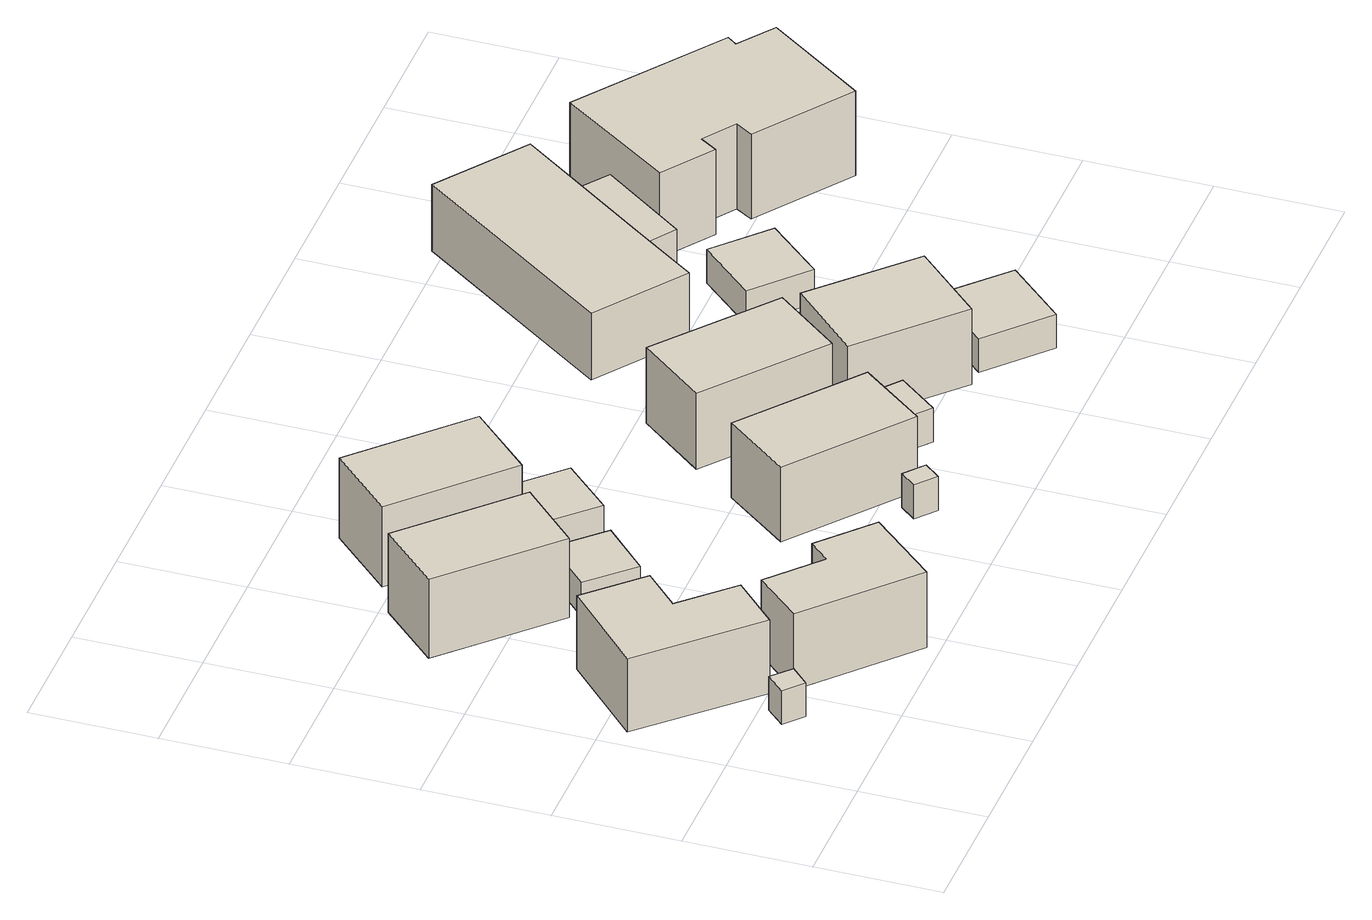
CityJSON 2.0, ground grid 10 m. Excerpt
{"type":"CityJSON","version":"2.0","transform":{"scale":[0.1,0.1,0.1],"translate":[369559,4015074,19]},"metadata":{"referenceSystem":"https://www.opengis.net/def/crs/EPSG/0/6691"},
"CityObjects":{
"building1":{"type":"Building","attributes":{"枝番":1,"利根川水系渡良瀬川洪水浸水想定区域（計画規模）.規模":"L1","利根川水系渡良瀬川洪水浸水想定区域（計画規模）.浸水ランク":"2","利根川水系渡良瀬川洪水浸水想定区域（計画規模）.浸水深":1.3,"利根川水系渡良瀬川洪水浸水想定区域（計画規模）.継続時間":6.8,"利根川水系渡良瀬川洪水浸水想定区域（想定最大規模）.規模":"L2","利根川水系渡良瀬川洪水浸水想定区域（想定最大規模）.浸水ランク":"2","利根川水系渡良瀬川洪水浸水想定区域（想定最大規模）.浸水深":2.93,"利根川水系渡良瀬川洪水浸水想定区域（想定最大規模）.継続時間":20.2,"利根川水系矢場川洪水浸水想定区域（想定最大規模）.規模":"L2","利根川水系矢場川洪水浸水想定区域（想定最大規模）.浸水ランク":"1","利根川水系矢場川洪水浸水想定区域（想定最大規模）.浸水深":0.38,"利根川水系矢場川洪水浸水想定区域（想定最大規模）.継続時間":5.6,"利根川水系多々良川洪水浸水想定区域（計画規模）.規模":"L1","利根川水系多々良川洪水浸水想定区域（想定最大規模）.規模":"L2","利根川水系多々良川洪水浸水想定区域（想定最大規模）.浸水ランク":"1","利根川水系多々良川洪水浸水想定区域（想定最大規模）.浸水深":0.19,"利根川水系利根川洪水浸水想定区域（想定最大規模）.規模":"L2","利根川水系利根川洪水浸水想定区域（想定最大規模）.浸水ランク":"2","利根川水系利根川洪水浸水想定区域（想定最大規模）.浸水深":1.04,"BuildingDetails.prefecture":"10","BuildingDetails.city":"10207"},"geometry":[{"type":"Solid","lod":"1","boundaries":[[[[0,1,2,3]],[[2,4,5,3]],[[1,6,4,2]],[[0,7,6,1]],[[3,5,7,0]],[[4,6,7,5]]]]}]},
"building2":{"type":"Building","attributes":{"枝番":1,"利根川水系渡良瀬川洪水浸水想定区域（計画規模）.規模":"L1","利根川水系渡良瀬川洪水浸水想定区域（計画規模）.浸水ランク":"2","利根川水系渡良瀬川洪水浸水想定区域（計画規模）.浸水深":1.5,"利根川水系渡良瀬川洪水浸水想定区域（計画規模）.継続時間":7.5,"利根川水系渡良瀬川洪水浸水想定区域（想定最大規模）.規模":"L2","利根川水系渡良瀬川洪水浸水想定区域（想定最大規模）.浸水ランク":"3","利根川水系渡良瀬川洪水浸水想定区域（想定最大規模）.浸水深":3.13,"利根川水系渡良瀬川洪水浸水想定区域（想定最大規模）.継続時間":22.4,"利根川水系矢場川洪水浸水想定区域（想定最大規模）.規模":"L2","利根川水系矢場川洪水浸水想定区域（想定最大規模）.浸水ランク":"2","利根川水系矢場川洪水浸水想定区域（想定最大規模）.浸水深":0.57,"利根川水系矢場川洪水浸水想定区域（想定最大規模）.継続時間":8.4,"利根川水系多々良川洪水浸水想定区域（計画規模）.規模":"L1","利根川水系多々良川洪水浸水想定区域（計画規模）.浸水ランク":"1","利根川水系多々良川洪水浸水想定区域（計画規模）.浸水深":0.03,"利根川水系多々良川洪水浸水想定区域（想定最大規模）.規模":"L2","利根川水系多々良川洪水浸水想定区域（想定最大規模）.浸水ランク":"1","利根川水系多々良川洪水浸水想定区域（想定最大規模）.浸水深":0.4,"利根川水系多々良川洪水浸水想定区域（想定最大規模）.継続時間":2.2,"利根川水系利根川洪水浸水想定区域（想定最大規模）.規模":"L2","利根川水系利根川洪水浸水想定区域（想定最大規模）.浸水ランク":"2","利根川水系利根川洪水浸水想定区域（想定最大規模）.浸水深":1.14,"measuredHeight":6.9,"BuildingDetails.prefecture":"10","BuildingDetails.city":"10207"},"geometry":[{"type":"Solid","lod":"1","boundaries":[[[[8,9,10,11,12,13]],[[12,14,15,13]],[[11,16,14,12]],[[10,17,16,11]],[[9,18,17,10]],[[8,19,18,9]],[[13,15,19,8]],[[14,16,17,18,19,15]]]]}]},
"building3":{"type":"Building","attributes":{"枝番":1,"利根川水系渡良瀬川洪水浸水想定区域（計画規模）.規模":"L1","利根川水系渡良瀬川洪水浸水想定区域（計画規模）.浸水ランク":"2","利根川水系渡良瀬川洪水浸水想定区域（計画規模）.浸水深":1.5,"利根川水系渡良瀬川洪水浸水想定区域（計画規模）.継続時間":6.8,"利根川水系渡良瀬川洪水浸水想定区域（想定最大規模）.規模":"L2","利根川水系渡良瀬川洪水浸水想定区域（想定最大規模）.浸水ランク":"3","利根川水系渡良瀬川洪水浸水想定区域（想定最大規模）.浸水深":3.13,"利根川水系渡良瀬川洪水浸水想定区域（想定最大規模）.継続時間":20.2,"利根川水系矢場川洪水浸水想定区域（想定最大規模）.規模":"L2","利根川水系矢場川洪水浸水想定区域（想定最大規模）.浸水ランク":"2","利根川水系矢場川洪水浸水想定区域（想定最大規模）.浸水深":0.57,"利根川水系矢場川洪水浸水想定区域（想定最大規模）.継続時間":5.6,"利根川水系多々良川洪水浸水想定区域（計画規模）.規模":"L1","利根川水系多々良川洪水浸水想定区域（計画規模）.浸水ランク":"1","利根川水系多々良川洪水浸水想定区域（計画規模）.浸水深":0.03,"利根川水系多々良川洪水浸水想定区域（想定最大規模）.規模":"L2","利根川水系多々良川洪水浸水想定区域（想定最大規模）.浸水ランク":"1","利根川水系多々良川洪水浸水想定区域（想定最大規模）.浸水深":0.39,"利根川水系利根川洪水浸水想定区域（想定最大規模）.規模":"L2","利根川水系利根川洪水浸水想定区域（想定最大規模）.浸水ランク":"2","利根川水系利根川洪水浸水想定区域（想定最大規模）.浸水深":0.937,"measuredHeight":7,"BuildingDetails.prefecture":"10","BuildingDetails.city":"10207"},"geometry":[{"type":"Solid","lod":"1","boundaries":[[[[20,21,22,23,24,25]],[[24,26,27,25]],[[23,28,26,24]],[[22,29,28,23]],[[21,30,29,22]],[[20,31,30,21]],[[25,27,31,20]],[[26,28,29,30,31,27]]]]}]},
"building4":{"type":"Building","attributes":{"枝番":1,"利根川水系渡良瀬川洪水浸水想定区域（計画規模）.規模":"L1","利根川水系渡良瀬川洪水浸水想定区域（計画規模）.浸水ランク":"2","利根川水系渡良瀬川洪水浸水想定区域（計画規模）.浸水深":1.5,"利根川水系渡良瀬川洪水浸水想定区域（計画規模）.継続時間":10.8,"利根川水系渡良瀬川洪水浸水想定区域（想定最大規模）.規模":"L2","利根川水系渡良瀬川洪水浸水想定区域（想定最大規模）.浸水ランク":"3","利根川水系渡良瀬川洪水浸水想定区域（想定最大規模）.浸水深":3.13,"利根川水系渡良瀬川洪水浸水想定区域（想定最大規模）.継続時間":30.9,"利根川水系矢場川洪水浸水想定区域（想定最大規模）.規模":"L2","利根川水系矢場川洪水浸水想定区域（想定最大規模）.浸水ランク":"2","利根川水系矢場川洪水浸水想定区域（想定最大規模）.浸水深":0.57,"利根川水系矢場川洪水浸水想定区域（想定最大規模）.継続時間":14.6,"利根川水系多々良川洪水浸水想定区域（計画規模）.規模":"L1","利根川水系多々良川洪水浸水想定区域（計画規模）.浸水ランク":"1","利根川水系多々良川洪水浸水想定区域（計画規模）.浸水深":0.03,"利根川水系多々良川洪水浸水想定区域（計画規模）.継続時間":2.2,"利根川水系多々良川洪水浸水想定区域（想定最大規模）.規模":"L2","利根川水系多々良川洪水浸水想定区域（想定最大規模）.浸水ランク":"1","利根川水系多々良川洪水浸水想定区域（想定最大規模）.浸水深":0.4,"利根川水系多々良川洪水浸水想定区域（想定最大規模）.継続時間":12.4,"利根川水系利根川洪水浸水想定区域（想定最大規模）.規模":"L2","利根川水系利根川洪水浸水想定区域（想定最大規模）.浸水ランク":"2","利根川水系利根川洪水浸水想定区域（想定最大規模）.浸水深":1.04,"measuredHeight":7.4,"BuildingDetails.prefecture":"10","BuildingDetails.city":"10207"},"geometry":[{"type":"Solid","lod":"1","boundaries":[[[[32,33,34,35]],[[34,36,37,35]],[[33,38,36,34]],[[32,39,38,33]],[[35,37,39,32]],[[36,38,39,37]]]]}]},
"building5":{"type":"Building","attributes":{"枝番":1,"利根川水系渡良瀬川洪水浸水想定区域（計画規模）.規模":"L1","利根川水系渡良瀬川洪水浸水想定区域（計画規模）.浸水ランク":"2","利根川水系渡良瀬川洪水浸水想定区域（計画規模）.浸水深":1.9,"利根川水系渡良瀬川洪水浸水想定区域（計画規模）.継続時間":7.5,"利根川水系渡良瀬川洪水浸水想定区域（想定最大規模）.規模":"L2","利根川水系渡良瀬川洪水浸水想定区域（想定最大規模）.浸水ランク":"3","利根川水系渡良瀬川洪水浸水想定区域（想定最大規模）.浸水深":3.53,"利根川水系渡良瀬川洪水浸水想定区域（想定最大規模）.継続時間":22.4,"利根川水系矢場川洪水浸水想定区域（想定最大規模）.規模":"L2","利根川水系矢場川洪水浸水想定区域（想定最大規模）.浸水ランク":"2","利根川水系矢場川洪水浸水想定区域（想定最大規模）.浸水深":0.98,"利根川水系矢場川洪水浸水想定区域（想定最大規模）.継続時間":8.4,"利根川水系多々良川洪水浸水想定区域（計画規模）.規模":"L1","利根川水系多々良川洪水浸水想定区域（計画規模）.浸水ランク":"1","利根川水系多々良川洪水浸水想定区域（計画規模）.浸水深":0.33,"利根川水系多々良川洪水浸水想定区域（想定最大規模）.規模":"L2","利根川水系多々良川洪水浸水想定区域（想定最大規模）.浸水ランク":"2","利根川水系多々良川洪水浸水想定区域（想定最大規模）.浸水深":0.79,"利根川水系多々良川洪水浸水想定区域（想定最大規模）.継続時間":2.2,"利根川水系利根川洪水浸水想定区域（想定最大規模）.規模":"L2","利根川水系利根川洪水浸水想定区域（想定最大規模）.浸水ランク":"2","利根川水系利根川洪水浸水想定区域（想定最大規模）.浸水深":1.54,"BuildingDetails.prefecture":"10","BuildingDetails.city":"10207"},"geometry":[{"type":"Solid","lod":"1","boundaries":[[[[40,41,42,43]],[[42,44,45,43]],[[41,46,44,42]],[[40,47,46,41]],[[43,45,47,40]],[[44,46,47,45]]]]}]},
"building6":{"type":"Building","attributes":{"枝番":1,"利根川水系渡良瀬川洪水浸水想定区域（計画規模）.規模":"L1","利根川水系渡良瀬川洪水浸水想定区域（計画規模）.浸水ランク":"2","利根川水系渡良瀬川洪水浸水想定区域（計画規模）.浸水深":1.6,"利根川水系渡良瀬川洪水浸水想定区域（計画規模）.継続時間":10.8,"利根川水系渡良瀬川洪水浸水想定区域（想定最大規模）.規模":"L2","利根川水系渡良瀬川洪水浸水想定区域（想定最大規模）.浸水ランク":"3","利根川水系渡良瀬川洪水浸水想定区域（想定最大規模）.浸水深":3.23,"利根川水系渡良瀬川洪水浸水想定区域（想定最大規模）.継続時間":30.9,"利根川水系矢場川洪水浸水想定区域（想定最大規模）.規模":"L2","利根川水系矢場川洪水浸水想定区域（想定最大規模）.浸水ランク":"2","利根川水系矢場川洪水浸水想定区域（想定最大規模）.浸水深":0.68,"利根川水系矢場川洪水浸水想定区域（想定最大規模）.継続時間":14.6,"利根川水系多々良川洪水浸水想定区域（計画規模）.規模":"L1","利根川水系多々良川洪水浸水想定区域（計画規模）.浸水ランク":"1","利根川水系多々良川洪水浸水想定区域（計画規模）.浸水深":0.03,"利根川水系多々良川洪水浸水想定区域（計画規模）.継続時間":2.2,"利根川水系多々良川洪水浸水想定区域（想定最大規模）.規模":"L2","利根川水系多々良川洪水浸水想定区域（想定最大規模）.浸水ランク":"1","利根川水系多々良川洪水浸水想定区域（想定最大規模）.浸水深":0.49,"利根川水系多々良川洪水浸水想定区域（想定最大規模）.継続時間":12.4,"利根川水系利根川洪水浸水想定区域（想定最大規模）.規模":"L2","利根川水系利根川洪水浸水想定区域（想定最大規模）.浸水ランク":"2","利根川水系利根川洪水浸水想定区域（想定最大規模）.浸水深":1.14,"BuildingDetails.prefecture":"10","BuildingDetails.city":"10207"},"geometry":[{"type":"Solid","lod":"1","boundaries":[[[[48,49,50,51]],[[50,52,53,51]],[[49,54,52,50]],[[48,55,54,49]],[[51,53,55,48]],[[52,54,55,53]]]]}]},
"building7":{"type":"Building","attributes":{"枝番":1,"利根川水系渡良瀬川洪水浸水想定区域（計画規模）.規模":"L1","利根川水系渡良瀬川洪水浸水想定区域（計画規模）.浸水ランク":"2","利根川水系渡良瀬川洪水浸水想定区域（計画規模）.浸水深":1.5,"利根川水系渡良瀬川洪水浸水想定区域（計画規模）.継続時間":10.8,"利根川水系渡良瀬川洪水浸水想定区域（想定最大規模）.規模":"L2","利根川水系渡良瀬川洪水浸水想定区域（想定最大規模）.浸水ランク":"3","利根川水系渡良瀬川洪水浸水想定区域（想定最大規模）.浸水深":3.13,"利根川水系渡良瀬川洪水浸水想定区域（想定最大規模）.継続時間":30.9,"利根川水系矢場川洪水浸水想定区域（想定最大規模）.規模":"L2","利根川水系矢場川洪水浸水想定区域（想定最大規模）.浸水ランク":"2","利根川水系矢場川洪水浸水想定区域（想定最大規模）.浸水深":0.57,"利根川水系矢場川洪水浸水想定区域（想定最大規模）.継続時間":14.6,"利根川水系多々良川洪水浸水想定区域（計画規模）.規模":"L1","利根川水系多々良川洪水浸水想定区域（計画規模）.浸水ランク":"1","利根川水系多々良川洪水浸水想定区域（計画規模）.浸水深":0.03,"利根川水系多々良川洪水浸水想定区域（計画規模）.継続時間":2.2,"利根川水系多々良川洪水浸水想定区域（想定最大規模）.規模":"L2","利根川水系多々良川洪水浸水想定区域（想定最大規模）.浸水ランク":"1","利根川水系多々良川洪水浸水想定区域（想定最大規模）.浸水深":0.4,"利根川水系多々良川洪水浸水想定区域（想定最大規模）.継続時間":12.4,"利根川水系利根川洪水浸水想定区域（想定最大規模）.規模":"L2","利根川水系利根川洪水浸水想定区域（想定最大規模）.浸水ランク":"2","利根川水系利根川洪水浸水想定区域（想定最大規模）.浸水深":1.44,"measuredHeight":7.5,"BuildingDetails.prefecture":"10","BuildingDetails.city":"10207"},"geometry":[{"type":"Solid","lod":"1","boundaries":[[[[56,57,58,59]],[[58,60,61,59]],[[57,62,60,58]],[[56,63,62,57]],[[59,61,63,56]],[[60,62,63,61]]]]}]},
"building8":{"type":"Building","attributes":{"枝番":1,"利根川水系渡良瀬川洪水浸水想定区域（計画規模）.規模":"L1","利根川水系渡良瀬川洪水浸水想定区域（計画規模）.浸水ランク":"2","利根川水系渡良瀬川洪水浸水想定区域（計画規模）.浸水深":1.8,"利根川水系渡良瀬川洪水浸水想定区域（計画規模）.継続時間":7.5,"利根川水系渡良瀬川洪水浸水想定区域（想定最大規模）.規模":"L2","利根川水系渡良瀬川洪水浸水想定区域（想定最大規模）.浸水ランク":"3","利根川水系渡良瀬川洪水浸水想定区域（想定最大規模）.浸水深":3.43,"利根川水系渡良瀬川洪水浸水想定区域（想定最大規模）.継続時間":22.4,"利根川水系矢場川洪水浸水想定区域（想定最大規模）.規模":"L2","利根川水系矢場川洪水浸水想定区域（想定最大規模）.浸水ランク":"2","利根川水系矢場川洪水浸水想定区域（想定最大規模）.浸水深":0.88,"利根川水系矢場川洪水浸水想定区域（想定最大規模）.継続時間":8.4,"利根川水系多々良川洪水浸水想定区域（計画規模）.規模":"L1","利根川水系多々良川洪水浸水想定区域（計画規模）.浸水ランク":"1","利根川水系多々良川洪水浸水想定区域（計画規模）.浸水深":0.23,"利根川水系多々良川洪水浸水想定区域（想定最大規模）.規模":"L2","利根川水系多々良川洪水浸水想定区域（想定最大規模）.浸水ランク":"2","利根川水系多々良川洪水浸水想定区域（想定最大規模）.浸水深":0.69,"利根川水系多々良川洪水浸水想定区域（想定最大規模）.継続時間":2.2,"利根川水系利根川洪水浸水想定区域（想定最大規模）.規模":"L2","利根川水系利根川洪水浸水想定区域（想定最大規模）.浸水ランク":"2","利根川水系利根川洪水浸水想定区域（想定最大規模）.浸水深":1.44,"BuildingDetails.prefecture":"10","BuildingDetails.city":"10207"},"geometry":[{"type":"Solid","lod":"1","boundaries":[[[[64,65,66,67]],[[66,68,69,67]],[[65,70,68,66]],[[64,71,70,65]],[[67,69,71,64]],[[68,70,71,69]]]]}]},
"building9":{"type":"Building","attributes":{"枝番":1,"利根川水系渡良瀬川洪水浸水想定区域（計画規模）.規模":"L1","利根川水系渡良瀬川洪水浸水想定区域（計画規模）.浸水ランク":"2","利根川水系渡良瀬川洪水浸水想定区域（計画規模）.浸水深":1.5,"利根川水系渡良瀬川洪水浸水想定区域（計画規模）.継続時間":8.2,"利根川水系渡良瀬川洪水浸水想定区域（想定最大規模）.規模":"L2","利根川水系渡良瀬川洪水浸水想定区域（想定最大規模）.浸水ランク":"3","利根川水系渡良瀬川洪水浸水想定区域（想定最大規模）.浸水深":3.13,"利根川水系渡良瀬川洪水浸水想定区域（想定最大規模）.継続時間":23.5,"利根川水系矢場川洪水浸水想定区域（想定最大規模）.規模":"L2","利根川水系矢場川洪水浸水想定区域（想定最大規模）.浸水ランク":"2","利根川水系矢場川洪水浸水想定区域（想定最大規模）.浸水深":0.57,"利根川水系矢場川洪水浸水想定区域（想定最大規模）.継続時間":9.7,"利根川水系多々良川洪水浸水想定区域（計画規模）.規模":"L1","利根川水系多々良川洪水浸水想定区域（想定最大規模）.規模":"L2","利根川水系多々良川洪水浸水想定区域（想定最大規模）.浸水ランク":"1","利根川水系多々良川洪水浸水想定区域（想定最大規模）.浸水深":0.4,"利根川水系多々良川洪水浸水想定区域（想定最大規模）.継続時間":5,"利根川水系利根川洪水浸水想定区域（想定最大規模）.規模":"L2","利根川水系利根川洪水浸水想定区域（想定最大規模）.浸水ランク":"2","利根川水系利根川洪水浸水想定区域（想定最大規模）.浸水深":1.14,"BuildingDetails.prefecture":"10","BuildingDetails.city":"10207"},"geometry":[{"type":"Solid","lod":"1","boundaries":[[[[72,73,74,75]],[[74,76,77,75]],[[73,78,76,74]],[[72,79,78,73]],[[75,77,79,72]],[[76,78,79,77]]]]}]},
"building10":{"type":"Building","attributes":{"枝番":1,"利根川水系渡良瀬川洪水浸水想定区域（計画規模）.規模":"L1","利根川水系渡良瀬川洪水浸水想定区域（計画規模）.浸水ランク":"2","利根川水系渡良瀬川洪水浸水想定区域（計画規模）.浸水深":1.4,"利根川水系渡良瀬川洪水浸水想定区域（計画規模）.継続時間":7,"利根川水系渡良瀬川洪水浸水想定区域（想定最大規模）.規模":"L2","利根川水系渡良瀬川洪水浸水想定区域（想定最大規模）.浸水ランク":"3","利根川水系渡良瀬川洪水浸水想定区域（想定最大規模）.浸水深":3.03,"利根川水系渡良瀬川洪水浸水想定区域（想定最大規模）.継続時間":20.8,"利根川水系矢場川洪水浸水想定区域（想定最大規模）.規模":"L2","利根川水系矢場川洪水浸水想定区域（想定最大規模）.浸水ランク":"1","利根川水系矢場川洪水浸水想定区域（想定最大規模）.浸水深":0.48,"利根川水系矢場川洪水浸水想定区域（想定最大規模）.継続時間":6.4,"利根川水系多々良川洪水浸水想定区域（計画規模）.規模":"L1","利根川水系多々良川洪水浸水想定区域（計画規模）.浸水ランク":"1","利根川水系多々良川洪水浸水想定区域（計画規模）.浸水深":0.03,"利根川水系多々良川洪水浸水想定区域（想定最大規模）.規模":"L2","利根川水系多々良川洪水浸水想定区域（想定最大規模）.浸水ランク":"1","利根川水系多々良川洪水浸水想定区域（想定最大規模）.浸水深":0.3,"利根川水系利根川洪水浸水想定区域（想定最大規模）.規模":"L2","利根川水系利根川洪水浸水想定区域（想定最大規模）.浸水ランク":"2","利根川水系利根川洪水浸水想定区域（想定最大規模）.浸水深":1.04,"usage":"411","measuredHeight":7,"BuildingDetails.prefecture":"10","BuildingDetails.city":"10207","BuildingDetails.surveyYear":2016},"geometry":[{"type":"Solid","lod":"1","boundaries":[[[[80,81,82,83]],[[82,84,85,83]],[[81,86,84,82]],[[80,87,86,81]],[[83,85,87,80]],[[84,86,87,85]]]]}]},
"building11":{"type":"Building","attributes":{"枝番":1,"利根川水系渡良瀬川洪水浸水想定区域（計画規模）.規模":"L1","利根川水系渡良瀬川洪水浸水想定区域（計画規模）.浸水ランク":"2","利根川水系渡良瀬川洪水浸水想定区域（計画規模）.浸水深":1.3,"利根川水系渡良瀬川洪水浸水想定区域（計画規模）.継続時間":7,"利根川水系渡良瀬川洪水浸水想定区域（想定最大規模）.規模":"L2","利根川水系渡良瀬川洪水浸水想定区域（想定最大規模）.浸水ランク":"2","利根川水系渡良瀬川洪水浸水想定区域（想定最大規模）.浸水深":2.92,"利根川水系渡良瀬川洪水浸水想定区域（想定最大規模）.継続時間":20.8,"利根川水系矢場川洪水浸水想定区域（想定最大規模）.規模":"L2","利根川水系矢場川洪水浸水想定区域（想定最大規模）.浸水ランク":"1","利根川水系矢場川洪水浸水想定区域（想定最大規模）.浸水深":0.38,"利根川水系矢場川洪水浸水想定区域（想定最大規模）.継続時間":6.4,"利根川水系多々良川洪水浸水想定区域（想定最大規模）.規模":"L2","利根川水系多々良川洪水浸水想定区域（想定最大規模）.浸水ランク":"1","利根川水系多々良川洪水浸水想定区域（想定最大規模）.浸水深":0.19,"利根川水系利根川洪水浸水想定区域（想定最大規模）.規模":"L2","利根川水系利根川洪水浸水想定区域（想定最大規模）.浸水ランク":"2","利根川水系利根川洪水浸水想定区域（想定最大規模）.浸水深":1.24,"measuredHeight":3.2,"BuildingDetails.prefecture":"10","BuildingDetails.city":"10207"},"geometry":[{"type":"Solid","lod":"1","boundaries":[[[[88,89,90,91]],[[90,92,93,91]],[[89,94,92,90]],[[88,95,94,89]],[[91,93,95,88]],[[92,94,95,93]]]]}]},
"building12":{"type":"Building","attributes":{"枝番":1,"利根川水系渡良瀬川洪水浸水想定区域（計画規模）.規模":"L1","利根川水系渡良瀬川洪水浸水想定区域（計画規模）.浸水ランク":"2","利根川水系渡良瀬川洪水浸水想定区域（計画規模）.浸水深":1.5,"利根川水系渡良瀬川洪水浸水想定区域（計画規模）.継続時間":7,"利根川水系渡良瀬川洪水浸水想定区域（想定最大規模）.規模":"L2","利根川水系渡良瀬川洪水浸水想定区域（想定最大規模）.浸水ランク":"3","利根川水系渡良瀬川洪水浸水想定区域（想定最大規模）.浸水深":3.12,"利根川水系渡良瀬川洪水浸水想定区域（想定最大規模）.継続時間":20.8,"利根川水系矢場川洪水浸水想定区域（想定最大規模）.規模":"L2","利根川水系矢場川洪水浸水想定区域（想定最大規模）.浸水ランク":"2","利根川水系矢場川洪水浸水想定区域（想定最大規模）.浸水深":0.57,"利根川水系矢場川洪水浸水想定区域（想定最大規模）.継続時間":6.4,"利根川水系多々良川洪水浸水想定区域（想定最大規模）.規模":"L2","利根川水系多々良川洪水浸水想定区域（想定最大規模）.浸水ランク":"1","利根川水系多々良川洪水浸水想定区域（想定最大規模）.浸水深":0.4,"利根川水系利根川洪水浸水想定区域（想定最大規模）.規模":"L2","利根川水系利根川洪水浸水想定区域（想定最大規模）.浸水ランク":"2","利根川水系利根川洪水浸水想定区域（想定最大規模）.浸水深":1.14,"measuredHeight":7,"BuildingDetails.prefecture":"10","BuildingDetails.city":"10207"},"geometry":[{"type":"Solid","lod":"1","boundaries":[[[[96,97,98,99]],[[98,100,101,99]],[[97,102,100,98]],[[96,103,102,97]],[[99,101,103,96]],[[100,102,103,101]]]]}]},
"building13":{"type":"Building","attributes":{"枝番":1,"利根川水系渡良瀬川洪水浸水想定区域（計画規模）.規模":"L1","利根川水系渡良瀬川洪水浸水想定区域（計画規模）.浸水ランク":"2","利根川水系渡良瀬川洪水浸水想定区域（計画規模）.浸水深":1.5,"利根川水系渡良瀬川洪水浸水想定区域（計画規模）.継続時間":7,"利根川水系渡良瀬川洪水浸水想定区域（想定最大規模）.規模":"L2","利根川水系渡良瀬川洪水浸水想定区域（想定最大規模）.浸水ランク":"3","利根川水系渡良瀬川洪水浸水想定区域（想定最大規模）.浸水深":3.12,"利根川水系渡良瀬川洪水浸水想定区域（想定最大規模）.継続時間":20.8,"利根川水系矢場川洪水浸水想定区域（想定最大規模）.規模":"L2","利根川水系矢場川洪水浸水想定区域（想定最大規模）.浸水ランク":"2","利根川水系矢場川洪水浸水想定区域（想定最大規模）.浸水深":0.57,"利根川水系矢場川洪水浸水想定区域（想定最大規模）.継続時間":6.4,"利根川水系多々良川洪水浸水想定区域（想定最大規模）.規模":"L2","利根川水系多々良川洪水浸水想定区域（想定最大規模）.浸水ランク":"1","利根川水系多々良川洪水浸水想定区域（想定最大規模）.浸水深":0.39,"利根川水系利根川洪水浸水想定区域（想定最大規模）.規模":"L2","利根川水系利根川洪水浸水想定区域（想定最大規模）.浸水ランク":"2","利根川水系利根川洪水浸水想定区域（想定最大規模）.浸水深":1.14,"usage":"411","measuredHeight":7.5,"BuildingDetails.prefecture":"10","BuildingDetails.city":"10207","BuildingDetails.surveyYear":2016},"geometry":[{"type":"Solid","lod":"1","boundaries":[[[[104,105,106,107]],[[106,108,109,107]],[[105,110,108,106]],[[104,111,110,105]],[[107,109,111,104]],[[108,110,111,109]]]]}]},
"building14":{"type":"Building","attributes":{"枝番":1,"利根川水系渡良瀬川洪水浸水想定区域（計画規模）.規模":"L1","利根川水系渡良瀬川洪水浸水想定区域（計画規模）.浸水ランク":"2","利根川水系渡良瀬川洪水浸水想定区域（計画規模）.浸水深":1.59,"利根川水系渡良瀬川洪水浸水想定区域（計画規模）.継続時間":7,"利根川水系渡良瀬川洪水浸水想定区域（想定最大規模）.規模":"L2","利根川水系渡良瀬川洪水浸水想定区域（想定最大規模）.浸水ランク":"3","利根川水系渡良瀬川洪水浸水想定区域（想定最大規模）.浸水深":3.22,"利根川水系渡良瀬川洪水浸水想定区域（想定最大規模）.継続時間":20.8,"利根川水系矢場川洪水浸水想定区域（想定最大規模）.規模":"L2","利根川水系矢場川洪水浸水想定区域（想定最大規模）.浸水ランク":"2","利根川水系矢場川洪水浸水想定区域（想定最大規模）.浸水深":0.68,"利根川水系矢場川洪水浸水想定区域（想定最大規模）.継続時間":6.4,"利根川水系多々良川洪水浸水想定区域（計画規模）.規模":"L1","利根川水系多々良川洪水浸水想定区域（計画規模）.浸水ランク":"1","利根川水系多々良川洪水浸水想定区域（計画規模）.浸水深":0.23,"利根川水系多々良川洪水浸水想定区域（想定最大規模）.規模":"L2","利根川水系多々良川洪水浸水想定区域（想定最大規模）.浸水ランク":"1","利根川水系多々良川洪水浸水想定区域（想定最大規模）.浸水深":0.49,"利根川水系利根川洪水浸水想定区域（想定最大規模）.規模":"L2","利根川水系利根川洪水浸水想定区域（想定最大規模）.浸水ランク":"2","利根川水系利根川洪水浸水想定区域（想定最大規模）.浸水深":1.24,"usage":"411","measuredHeight":3.1,"BuildingDetails.prefecture":"10","BuildingDetails.city":"10207","BuildingDetails.surveyYear":2016},"geometry":[{"type":"Solid","lod":"1","boundaries":[[[[112,113,114,115]],[[114,116,117,115]],[[113,118,116,114]],[[112,119,118,113]],[[115,117,119,112]],[[116,118,119,117]]]]}]},
"building15":{"type":"Building","attributes":{"枝番":1,"利根川水系渡良瀬川洪水浸水想定区域（計画規模）.規模":"L1","利根川水系渡良瀬川洪水浸水想定区域（計画規模）.浸水ランク":"2","利根川水系渡良瀬川洪水浸水想定区域（計画規模）.浸水深":1.5,"利根川水系渡良瀬川洪水浸水想定区域（計画規模）.継続時間":8.6,"利根川水系渡良瀬川洪水浸水想定区域（想定最大規模）.規模":"L2","利根川水系渡良瀬川洪水浸水想定区域（想定最大規模）.浸水ランク":"3","利根川水系渡良瀬川洪水浸水想定区域（想定最大規模）.浸水深":3.12,"利根川水系渡良瀬川洪水浸水想定区域（想定最大規模）.継続時間":25.7,"利根川水系矢場川洪水浸水想定区域（想定最大規模）.規模":"L2","利根川水系矢場川洪水浸水想定区域（想定最大規模）.浸水ランク":"2","利根川水系矢場川洪水浸水想定区域（想定最大規模）.浸水深":0.57,"利根川水系矢場川洪水浸水想定区域（想定最大規模）.継続時間":10.9,"利根川水系多々良川洪水浸水想定区域（計画規模）.規模":"L1","利根川水系多々良川洪水浸水想定区域（計画規模）.浸水ランク":"1","利根川水系多々良川洪水浸水想定区域（計画規模）.浸水深":0.13,"利根川水系多々良川洪水浸水想定区域（想定最大規模）.規模":"L2","利根川水系多々良川洪水浸水想定区域（想定最大規模）.浸水ランク":"1","利根川水系多々良川洪水浸水想定区域（想定最大規模）.浸水深":0.4,"利根川水系多々良川洪水浸水想定区域（想定最大規模）.継続時間":7.1,"利根川水系利根川洪水浸水想定区域（想定最大規模）.規模":"L2","利根川水系利根川洪水浸水想定区域（想定最大規模）.浸水ランク":"2","利根川水系利根川洪水浸水想定区域（想定最大規模）.浸水深":1.04,"usage":"431","measuredHeight":7.6,"BuildingDetails.prefecture":"10","BuildingDetails.city":"10207","BuildingDetails.surveyYear":2016},"geometry":[{"type":"Solid","lod":"1","boundaries":[[[[120,121,122,123,124,125]],[[124,126,127,125]],[[123,128,126,124]],[[122,129,128,123]],[[121,130,129,122]],[[120,131,130,121]],[[125,127,131,120]],[[126,128,129,130,131,127]]]]}]},
"building16":{"type":"Building","attributes":{"枝番":1,"利根川水系渡良瀬川洪水浸水想定区域（計画規模）.規模":"L1","利根川水系渡良瀬川洪水浸水想定区域（計画規模）.浸水ランク":"2","利根川水系渡良瀬川洪水浸水想定区域（計画規模）.浸水深":1.2,"利根川水系渡良瀬川洪水浸水想定区域（計画規模）.継続時間":7,"利根川水系渡良瀬川洪水浸水想定区域（想定最大規模）.規模":"L2","利根川水系渡良瀬川洪水浸水想定区域（想定最大規模）.浸水ランク":"2","利根川水系渡良瀬川洪水浸水想定区域（想定最大規模）.浸水深":2.82,"利根川水系渡良瀬川洪水浸水想定区域（想定最大規模）.継続時間":20.8,"利根川水系矢場川洪水浸水想定区域（想定最大規模）.規模":"L2","利根川水系矢場川洪水浸水想定区域（想定最大規模）.浸水ランク":"1","利根川水系矢場川洪水浸水想定区域（想定最大規模）.浸水深":0.28,"利根川水系矢場川洪水浸水想定区域（想定最大規模）.継続時間":6.4,"利根川水系多々良川洪水浸水想定区域（計画規模）.規模":"L1","利根川水系多々良川洪水浸水想定区域（想定最大規模）.規模":"L2","利根川水系多々良川洪水浸水想定区域（想定最大規模）.浸水ランク":"1","利根川水系多々良川洪水浸水想定区域（想定最大規模）.浸水深":0.09,"利根川水系利根川洪水浸水想定区域（想定最大規模）.規模":"L2","利根川水系利根川洪水浸水想定区域（想定最大規模）.浸水ランク":"2","利根川水系利根川洪水浸水想定区域（想定最大規模）.浸水深":0.738,"usage":"411","measuredHeight":3.2,"BuildingDetails.prefecture":"10","BuildingDetails.city":"10207","BuildingDetails.surveyYear":2016},"geometry":[{"type":"Solid","lod":"1","boundaries":[[[[132,133,134,135]],[[134,136,137,135]],[[133,138,136,134]],[[132,139,138,133]],[[135,137,139,132]],[[136,138,139,137]]]]}]},
"building17":{"type":"Building","attributes":{"枝番":1,"利根川水系渡良瀬川洪水浸水想定区域（計画規模）.規模":"L1","利根川水系渡良瀬川洪水浸水想定区域（計画規模）.浸水ランク":"2","利根川水系渡良瀬川洪水浸水想定区域（計画規模）.浸水深":1.1,"利根川水系渡良瀬川洪水浸水想定区域（計画規模）.継続時間":8.6,"利根川水系渡良瀬川洪水浸水想定区域（想定最大規模）.規模":"L2","利根川水系渡良瀬川洪水浸水想定区域（想定最大規模）.浸水ランク":"2","利根川水系渡良瀬川洪水浸水想定区域（想定最大規模）.浸水深":2.72,"利根川水系渡良瀬川洪水浸水想定区域（想定最大規模）.継続時間":25.7,"利根川水系矢場川洪水浸水想定区域（想定最大規模）.規模":"L2","利根川水系矢場川洪水浸水想定区域（想定最大規模）.浸水ランク":"1","利根川水系矢場川洪水浸水想定区域（想定最大規模）.浸水深":0.18,"利根川水系矢場川洪水浸水想定区域（想定最大規模）.継続時間":10.9,"利根川水系多々良川洪水浸水想定区域（計画規模）.規模":"L1","利根川水系多々良川洪水浸水想定区域（想定最大規模）.規模":"L2","利根川水系多々良川洪水浸水想定区域（想定最大規模）.浸水ランク":"1","利根川水系多々良川洪水浸水想定区域（想定最大規模）.浸水深":0.39,"利根川水系多々良川洪水浸水想定区域（想定最大規模）.継続時間":7.1,"利根川水系利根川洪水浸水想定区域（想定最大規模）.規模":"L2","利根川水系利根川洪水浸水想定区域（想定最大規模）.浸水ランク":"2","利根川水系利根川洪水浸水想定区域（想定最大規模）.浸水深":0.638,"measuredHeight":5.8,"BuildingDetails.prefecture":"10","BuildingDetails.city":"10207"},"geometry":[{"type":"Solid","lod":"1","boundaries":[[[[140,141,142,143]],[[142,144,145,143]],[[141,146,144,142]],[[140,147,146,141]],[[143,145,147,140]],[[144,146,147,145]]]]}]},
"building18":{"type":"Building","attributes":{"枝番":1,"利根川水系渡良瀬川洪水浸水想定区域（計画規模）.規模":"L1","利根川水系渡良瀬川洪水浸水想定区域（計画規模）.浸水ランク":"2","利根川水系渡良瀬川洪水浸水想定区域（計画規模）.浸水深":1,"利根川水系渡良瀬川洪水浸水想定区域（計画規模）.継続時間":6,"利根川水系渡良瀬川洪水浸水想定区域（想定最大規模）.規模":"L2","利根川水系渡良瀬川洪水浸水想定区域（想定最大規模）.浸水ランク":"2","利根川水系渡良瀬川洪水浸水想定区域（想定最大規模）.浸水深":2.62,"利根川水系渡良瀬川洪水浸水想定区域（想定最大規模）.継続時間":17.8,"利根川水系矢場川洪水浸水想定区域（想定最大規模）.規模":"L2","利根川水系矢場川洪水浸水想定区域（想定最大規模）.浸水ランク":"1","利根川水系矢場川洪水浸水想定区域（想定最大規模）.浸水深":0.08,"利根川水系多々良川洪水浸水想定区域（計画規模）.規模":"L1","利根川水系多々良川洪水浸水想定区域（想定最大規模）.規模":"L2","利根川水系多々良川洪水浸水想定区域（想定最大規模）.浸水ランク":"1","利根川水系多々良川洪水浸水想定区域（想定最大規模）.浸水深":0.09,"利根川水系利根川洪水浸水想定区域（想定最大規模）.規模":"L2","利根川水系利根川洪水浸水想定区域（想定最大規模）.浸水ランク":"2","利根川水系利根川洪水浸水想定区域（想定最大規模）.浸水深":0.538,"usage":"411","measuredHeight":8.8,"BuildingDetails.prefecture":"10","BuildingDetails.city":"10207","BuildingDetails.surveyYear":2016},"geometry":[{"type":"Solid","lod":"1","boundaries":[[[[148,149,150,151,152,153,154,155,156,157]],[[156,158,159,157]],[[155,160,158,156]],[[154,161,160,155]],[[153,162,161,154]],[[152,163,162,153]],[[151,164,163,152]],[[150,165,164,151]],[[149,166,165,150]],[[148,167,166,149]],[[157,159,167,148]],[[158,160,161,162,163,164,165,166,167,159]]]]}]}
},
"vertices":[
[54,76,11],[68,91,11],[83,77,11],[69,63,11],[83,77,41],[69,63,41],[68,91,41],[54,76,41],
[9,179,11],[72,239,11],[113,197,11],[85,170,11],[123,131,11],[88,97,11],[123,131,76],[88,97,76],[85,170,76],[113,197,76],[72,239,76],[9,179,76],
[98,82,11],[131,118,11],[171,82,11],[186,98,11],[227,61,11],[179,8,11],[227,61,78],[179,8,78],[186,98,78],[171,82,78],[131,118,78],[98,82,78],
[57,347,6],[102,393,6],[184,313,6],[138,267,6],[184,313,76],[138,267,76],[102,393,76],[57,347,76],
[138,258,9],[174,293,9],[207,259,9],[171,224,9],[207,259,39],[171,224,39],[174,293,39],[138,258,39],
[177,329,10],[190,344,10],[206,329,10],[193,315,10],[206,329,40],[193,315,40],[190,344,40],[177,329,40],
[132,408,5],[180,457,5],[262,378,5],[214,329,5],[262,378,76],[214,329,76],[180,457,76],[132,408,76],
[204,307,8],[241,344,8],[273,312,8],[236,274,8],[273,312,38],[236,274,38],[241,344,38],[204,307,38],
[327,68,12],[338,81,12],[354,68,12],[343,55,12],[354,68,42],[343,55,42],[338,81,42],[327,68,42],
[269,150,12],[310,202,12],[402,129,12],[361,77,12],[402,129,78],[361,77,78],[310,202,78],[269,150,78],
[394,110,12],[419,142,12],[449,118,12],[423,86,12],[449,118,42],[423,86,42],[419,142,42],[394,110,42],
[338,238,10],[381,291,10],[472,218,10],[429,165,10],[472,218,77],[429,165,77],[381,291,77],[338,238,77],
[428,153,11],[480,207,11],[553,137,11],[501,83,11],[553,137,78],[501,83,78],[480,207,78],[428,153,78],
[517,83,11],[560,130,11],[607,86,11],[564,40,11],[607,86,41],[564,40,41],[560,130,41],[517,83,41],
[419,346,10],[535,507,10],[606,456,10],[577,416,10],[527,347,10],[490,295,10],[527,347,69],[490,295,69],[577,416,69],[606,456,69],[535,507,69],[419,346,69],
[521,262,10],[561,306,10],[602,268,10],[562,224,10],[602,268,40],[562,224,40],[561,306,40],[521,262,40],
[527,347,14],[577,416,14],[606,395,14],[556,327,14],[606,395,56],[556,327,56],[577,416,56],[527,347,56],
[643,300,13],[652,314,13],[626,332,13],[617,318,13],[576,347,13],[639,437,13],[753,355,13],[747,347,13],[776,326,13],[719,246,13],[776,326,88],[719,246,88],[747,347,88],[753,355,88],[639,437,88],[576,347,88],[617,318,88],[626,332,88],[652,314,88],[643,300,88]
]}
